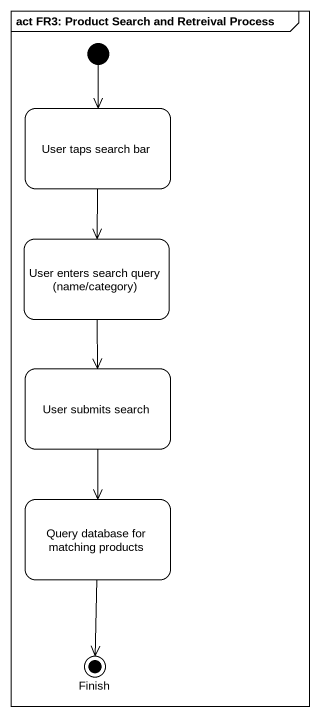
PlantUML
@startuml
mainframe act FR3: Product Search and Retreival Process
hide empty description
state "User taps search bar" as User_taps_search_bar
state "User enters search query (name/category)" as User_enters_search_query
state "User submits search" as User_submits_search
state "Query database for matching products" as Query_database_for_matching
state Finish <<end>>
[*] --> User_taps_search_bar
User_taps_search_bar --> User_enters_search_query
User_enters_search_query --> User_submits_search
User_submits_search --> Query_database_for_matching
Query_database_for_matching --> Finish
@enduml
